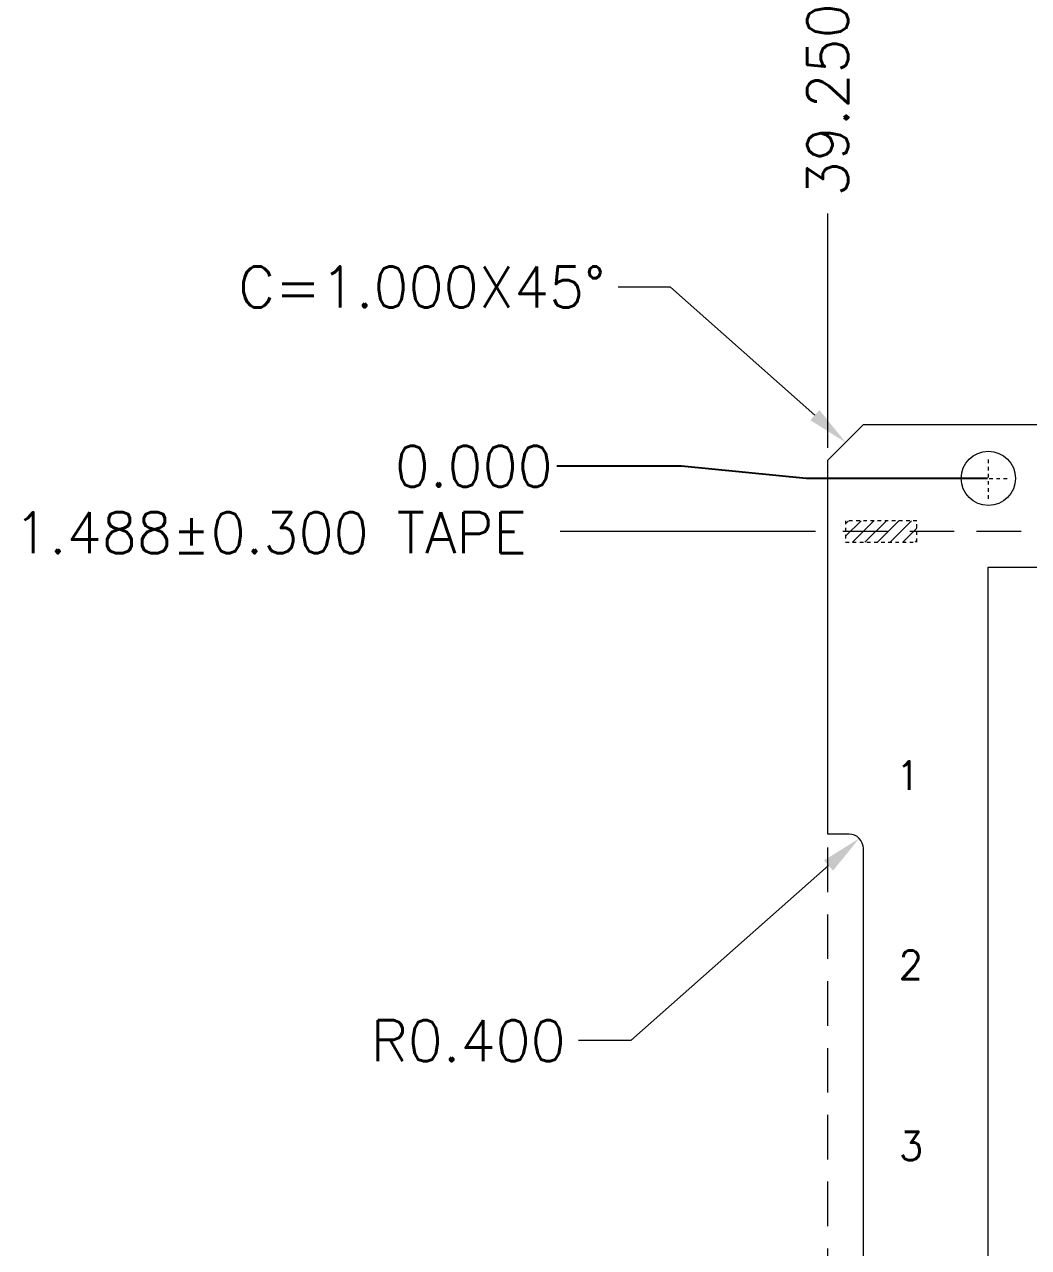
# Model space of a CAD drawing. Extents: x 2505 to 2922, y -308 to -10.
# Drawn here: x 2578.19 to 2606.36, y -97.45 to -63.12 of the extents above; entities that cross this region are included whole.
import ezdxf

# ---------------------------------------------------------------- set-up
doc = ezdxf.new("R2010")
doc.units = 0
doc.header["$LTSCALE"] = 5
doc.header["$MEASUREMENT"] = 0
doc.header["$PDMODE"] = 3
doc.linetypes.add('HIDDEN', pattern=[0.375, 0.25, -0.125])
doc.layers.get('0').update_dxf_attribs({"linetype": 'CONTINUOUS'})
doc.layers.get('Defpoints').update_dxf_attribs({"linetype": 'CONTINUOUS'})
for name, color, linetype in [('1D', 4, 'CONTINUOUS'), ('DIM', 4, 'CONTINUOUS'), ('EACH', 4, 'CONTINUOUS')]:
    doc.layers.add(name, color=color, linetype=linetype)
doc.styles.add('SIMPLEX', font='SIMPLEX')
doc.styles.get("Standard").update_dxf_attribs({"font": 'romans.shx', "bigfont": 'bigfont.shx'})
doc.dimstyles.new('tapp', dxfattribs={"dimtxt": 1.15, "dimasz": 1.75, "dimexe": 0.5, "dimexo": 0.5, "dimgap": 0.2, "dimtad": 0, "dimdec": 3, "dimzin": 0, "dimdsep": 46, "dimtxsty": 'SIMPLEX', "dimcen": 0, "dimdle": 3.5, "dimclrd": 256, "dimclre": 256, "dimclrt": 256, "dimazin": 0, "dimtfac": 0.6, "dimtdec": 3, "dimtofl": 0, "dimtmove": 0, "dimatfit": 3, "dimfxl": 1, "dimtolj": 1, "dimtzin": 0, "dimarcsym": 0})

# ---------------------------------------------------------------- blocks, each defined once
blk = doc.blocks.new('*D71')
at = {"layer": 'Defpoints', "color": 0}
for p in [(2593.124, -75.521), (2605.236, -75.861), (2605.236, -75.861)]:
    blk.add_point(p, dxfattribs=at)
at = {"layer": 'DIM', "linetype": 'Continuous', "lineweight": -2}
for p, q in [((2596.624, -75.521), (2593.124, -75.521)), ((2600.124, -75.861), (2596.624, -75.521)), ((2605.211, -75.861), (2600.124, -75.861))]:
    blk.add_line(p, q, dxfattribs=at)
at = {"layer": 'DIM', "lineweight": 0, "insert": (2590.799, -75.521), "char_height": 1.15, "attachment_point": 5, "style": 'SIMPLEX'}
blk.add_mtext('\\A1;0.000', dxfattribs=at)

msp = doc.modelspace()

# ---------------------------------------------------------------- hatches: boundary and pattern name
at = {"layer": 'EACH', "lineweight": 0}
h = msp.add_hatch(dxfattribs=at)
h.set_pattern_fill('ANSI31', color=256, scale=2, style=0)
h.set_pattern_definition([(45, (2639.97904, -75.86145), (-0.1767767, 0.1767767), [])])
h.paths.add_polyline_path([(2601.229, -77.0495), (2601.229, -77.6495), (2603.229, -77.6495), (2603.229, -77.0495)])
h.paths.add_polyline_path([(2601.229, -149.6495), (2601.229, -149.0495), (2603.229, -149.0495), (2603.229, -149.6495)])

# ---------------------------------------------------------------- linework, layer by layer
at = {"lineweight": 0, "elevation": -0.0325}
msp.add_lwpolyline([(2677.229, -152.3495), (2601.729, -152.3495), (2600.729, -151.3495), (2600.729, -140.8495), (2601.329, -140.8495, 0.4142136), (2601.729, -140.4495), (2601.729, -121.2495, 0.4142136), (2601.329, -120.8495), (2600.729, -120.8495), (2600.729, -105.8495), (2601.329, -105.8495, 0.4142136), (2601.729, -105.4495), (2601.729, -86.2495, 0.4142136), (2601.329, -85.8495), (2600.729, -85.8495), (2600.729, -75.3495), (2601.729, -74.3495), (2677.229, -74.3495)], format="xyb", dxfattribs=at)
at = {"color": 1, "lineweight": 0, "elevation": -0.0325}
msp.add_lwpolyline([(2677.229, -148.3495), (2605.229, -148.3495), (2605.229, -78.3495), (2677.229, -78.3495)], dxfattribs=at)
at = {"lineweight": 0}
msp.add_circle((2605.236, -75.8615, -0.0325), 0.762, dxfattribs=at)
at = {"layer": '1D', "color": 4, "linetype": 'HIDDEN', "lineweight": 0, "ltscale": 0.05}
for p, q in [((2605.236, -76.4365, -0.0325), (2605.236, -75.2865, -0.0325)), ((2604.661, -75.8615, -0.0325), (2605.811, -75.8615, -0.0325))]:
    msp.add_line(p, q, dxfattribs=at)
at = {"layer": '1D', "color": 4, "linetype": 'HIDDEN', "lineweight": 0}
for p in [(2681.155, -77.3495, -0.0325), (2600.729, -149.3495, -0.0325)]:
    msp.add_line(p, (2600.729, -77.3495, -0.0325), dxfattribs=at)
at = {"layer": '1D', "color": 4, "linetype": 'HIDDEN', "lineweight": 0, "ltscale": 0.05, "elevation": -0.0325}
msp.add_lwpolyline([(2601.229, -77.0495), (2601.229, -77.6495), (2603.229, -77.6495), (2603.229, -77.0495)], close=True, dxfattribs=at)
at = {"layer": 'DIM', "lineweight": 0}
for p, q in [((2600.729, -75.0045, -0.0325), (2600.729, -68.432, -0.0325)), ((2596.3157, -70.4975, -0.0325), (2594.8469, -70.4975, -0.0325)), ((2600.3682, -74.0869, -0.0325), (2596.3157, -70.4975, -0.0325)), ((2600.384, -77.3495, -0.0325), (2593.2219, -77.3495, -0.0325)), ((2600.751, -86.7291, -0.0325), (2595.2084, -91.6385, -0.0325)), ((2595.2084, -91.6385, -0.0325), (2593.7396, -91.6385, -0.0325))]:
    msp.add_line(p, q, dxfattribs=at)
for points in [[(2600.2411, -74.2304, -0.0325), (2601.229, -74.8495, -0.0325), (2600.4953, -73.9435, -0.0325)], [(2600.6239, -86.5856, -0.0325), (2601.6119, -85.9666, -0.0325), (2600.8781, -86.8726, -0.0325)]]:
    msp.add_solid(points, dxfattribs=at)

# ---------------------------------------------------------------- texts
at = {"layer": 'DIM', "lineweight": 0, "insert": (2600.729, -65.2394, -0.0325), "char_height": 1.15, "attachment_point": 5, "rotation": 90, "style": 'SIMPLEX'}
msp.add_mtext('\\A1;39.250', dxfattribs=at)
at = {"layer": 'DIM', "lineweight": 0, "char_height": 1.15, "style": 'SIMPLEX'}
for s, insert, width, attachment_point in [('C=1.000X45°', (2594.4879, -69.9136, -0.0325), 17.572, 3), ('\\A1;R0.400', (2593.3806, -92.2223, -0.0325), 0.785008, 9)]:
    msp.add_mtext(s, dxfattribs=dict(at, insert=insert, width=width, attachment_point=attachment_point))
at = {"layer": 'DIM', "color": 6, "lineweight": 0, "insert": (2585.0911, -77.3888, -0.0325), "char_height": 1.15, "attachment_point": 5, "style": 'SIMPLEX'}
msp.add_mtext('1.488±0.300 TAPE', dxfattribs=at)
at = {"layer": 'DIM', "color": 1, "lineweight": 0, "char_height": 0.8, "attachment_point": 5}
for s, insert in [('{\\Fsimplex|c134;1}', (2602.9841, -84.1995, -0.0325)), ('{\\Fsimplex|c134;2}', (2603.0594, -89.5135, -0.0325)), ('{\\Fsimplex|c134;3}', (2603.0685, -94.5998, -0.0325))]:
    msp.add_mtext(s, dxfattribs=dict(at, insert=insert))

# ---------------------------------------------------------------- dimensions: what is measured, and where the dimension line sits
at = {"layer": 'DIM', "lineweight": 0}
dim = msp.add_ordinate_dim(feature_location=(2605.2360361932, -75.8614534474, -0.0616063831), offset=(-12.1118135709, 0.3403265931), dtype=0, origin=(2605.2360361932, -75.8614534474, -0.0616063831), dimstyle='tapp', override={"dimexo": 0.025, "dimgap": 0.025}, dxfattribs=at)
dim.commit()
dim.dimension.update_dxf_attribs({"geometry": '*D71', "text_midpoint": (2590.7992226222, -75.5211268542, -0.0616063831)})

doc.saveas('drawing.dxf')
